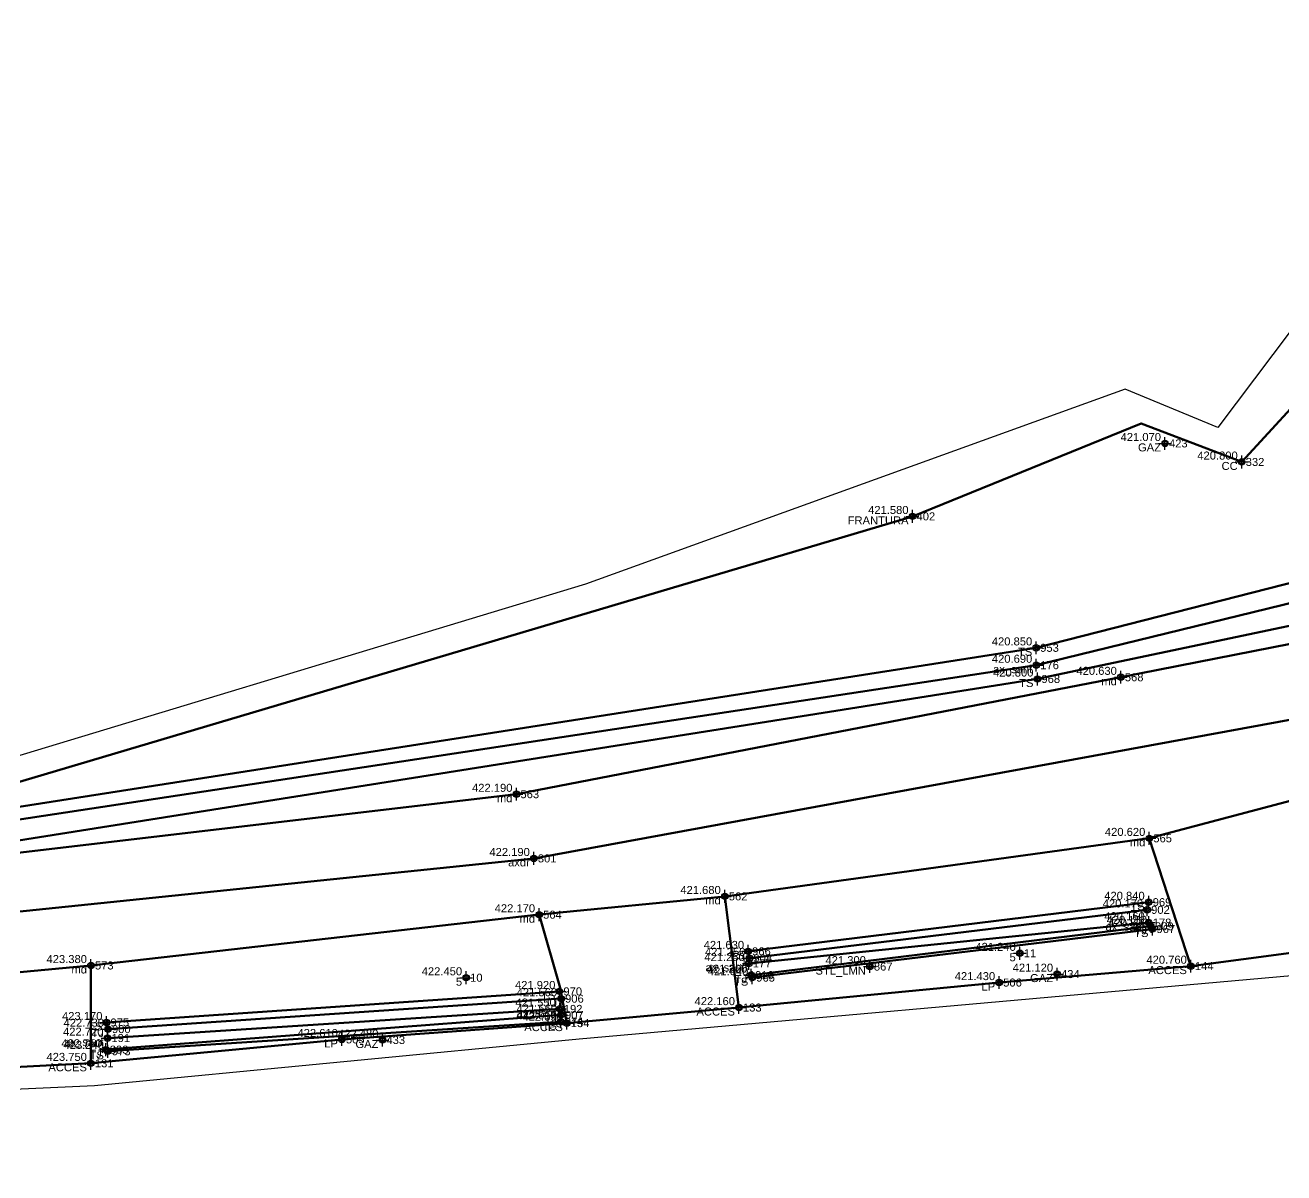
# Model space of a CAD drawing. Extents: x 396921 to 401273, y 555385 to 556691.
# Drawn here: x 397191.12 to 397230.44, y 556647.94 to 556683.78 of the extents above; entities that cross this region are included whole.
import ezdxf
from ezdxf.enums import TextEntityAlignment as Align

# ---------------------------------------------------------------- set-up
doc = ezdxf.new("R2010")
doc.units = 0
doc.header["$PDMODE"] = 34
doc.header["$PDSIZE"] = 0.2
for name, color, linetype in [('Boundary', 30, 'Continuous'), ('TOPO_CERC', 1, 'Continuous'), ('TOPO_CODE', 7, 'Continuous'), ('TOPO_ELEVATION', 7, 'Continuous'), ('TOPO_POINT_ID', 7, 'Continuous'), ('TOPO_POINTS', 7, 'Continuous'), ('TOPO_SYMBOL', 1, 'Continuous')]:
    doc.layers.add(name, color=color, linetype=linetype)
doc.layers.add('RO-LINES-LIN', color=7, linetype='Continuous', lineweight=25)
doc.styles.get("Standard").update_dxf_attribs({"font": 'arial.ttf'})

# ---------------------------------------------------------------- blocks, each defined once
blk = doc.blocks.new('PUNCTOPO')
at = {"layer": 'TOPO_CERC'}
blk.add_circle((0, 0), 0.25, dxfattribs=at)
at = {"layer": 'TOPO_SYMBOL'}
blk.add_point((0, 0), dxfattribs=at)

msp = doc.modelspace()

# ---------------------------------------------------------------- linework, layer by layer
at = {"layer": 'Boundary'}
for points in [[(397390.399, 556632.578), (397356.519, 556643.552), (397324.524, 556655.064), (397305.356, 556659.811), (397263.768, 556669.917), (397237.952, 556675.441), (397232.415, 556676.579), (397228.374, 556671.221), (397225.482, 556672.412), (397208.629, 556666.324), (397187.514, 556659.938), (397167.587, 556660.448), (397154.639, 556662.361), (397146.898, 556663.891), (397123.352, 556667.975), (397116.249, 556669.421), (397110.095, 556670.414), (397098.96, 556673.16), (397088.794, 556674.922), (397085.063, 556676.265)], [(397080.832, 556667.663), (397091.479, 556665.646), (397097.806, 556664.354), (397105.684, 556662.23), (397116.771, 556659.93), (397125.889, 556658.424), (397136.922, 556655.441), (397143.96, 556653.593), (397148.975, 556652.289), (397161.339, 556649.919), (397165.412, 556649.78), (397187.334, 556650.397), (397193.286, 556650.672), (397208.428, 556652.125), (397214.406, 556652.655), (397230.791, 556654.117)]]:
    msp.add_lwpolyline(points, dxfattribs=at)
at = {"layer": 'RO-LINES-LIN', "lineweight": 50}
for points in [[(397422.389, 556612.098, 403.37), (397362.233, 556633.672, 407.49), (397323.4, 556647.15, 410.92), (397301.82, 556652.167, 412.53), (397288.032, 556655.693, 413.73), (397275.785, 556658.077, 414.92), (397251.177, 556662.586, 417.88), (397244.36, 556663.188, 418.67), (397232.668, 556662.459, 419.94), (397207.011, 556657.761, 422.19), (397187.117, 556655.703, 423.93), (397149.289, 556657.998, 427.68), (397124.293, 556663.588, 429.58), (397086.569, 556671.417, 432.33), (397058.919, 556672.151, 434.85), (397051.505, 556671.579, 435.43), (397026.182, 556669.28, 437.08), (396989.486, 556677.616, 438.9), (396979.834, 556678.246, 439.48), (396949.033, 556683.784, 440.81)], [(397234.062, 556675.522, 420.39), (397229.12, 556670.143, 420.8)], [(397086.365, 556673.234, 432.34), (397093.281, 556672.104, 431.65), (397099.091, 556670.676, 431.27), (397116.32, 556667.023, 430.04), (397121.515, 556665.852, 429.74), (397149.214, 556660.275, 427.74), (397155.085, 556658.902, 427.18), (397187.257, 556657.509, 423.91), (397206.468, 556659.766, 422.19), (397225.345, 556663.419, 420.63), (397232.44, 556664.817, 420), (397238.234, 556666.087, 419.41), (397244.082, 556665.437, 418.76), (397253.348, 556664.962, 417.67), (397260.555, 556663.39, 416.8), (397271.549, 556661.259, 415.44), (397274.129, 556661.608, 415.08), (397275.161, 556665.656, 415.07)], [(397229.12, 556670.143, 420.8), (397225.975, 556671.344, 421.037), (397218.839, 556668.443, 421.58), (397187.394, 556659.103, 423.97), (397179.948, 556659.403, 424.7), (397169.122, 556659.857, 425.91), (397155.322, 556661.443, 427.49)], [(397232.803, 556660.136, 420), (397226.234, 556658.389, 420.62), (397212.974, 556656.575, 421.68), (397207.175, 556656.004, 422.17), (397193.178, 556654.417, 423.38), (397187.087, 556653.84, 423.94), (397165.416, 556653.916, 426.03), (397161.484, 556654.268, 426.46), (397155.333, 556655.138, 427.05), (397149.428, 556656.075, 427.66), (397144.549, 556657.212, 428.07), (397130.489, 556660.645, 429.15), (397126.26, 556661.548, 429.44), (397113.696, 556664.412, 430.25), (397108.771, 556665.4, 430.64), (397103.953, 556666.674, 430.97), (397086.411, 556669.988, 432.31)], [(397155.28, 556660.449, 427.22), (397187.399, 556658.818, 423.86), (397222.702, 556664.338, 420.85), (397238.148, 556668.278, 419.45), (397254.369, 556666.675, 417.62)], [(397155.184, 556659.815, 426.95), (397187.37, 556658.437, 423.65), (397222.704, 556663.796, 420.69), (397238.089, 556667.553, 419.24), (397254.162, 556666.087, 417.47)], [(397253.957, 556665.579, 417.58), (397238.18, 556666.618, 419.41), (397222.74, 556663.365, 420.8), (397187.232, 556657.74, 423.86), (397155.008, 556659.142, 427.16)], [(397232.803, 556660.136, 420), (397232.468, 556655.047, 420.55), (397227.532, 556654.397, 420.76), (397226.234, 556658.389, 420.62)], [(397212.974, 556656.575, 421.68), (397213.418, 556653.103, 422.16), (397208.041, 556652.617, 422.09), (397207.83, 556653.715, 422.116), (397207.175, 556656.004, 422.17)], [(397213.703, 556654.859, 421.63), (397226.214, 556656.394, 420.84)], [(397226.166, 556656.154, 420.17), (397213.744, 556654.644, 421.25)], [(397213.723, 556654.48, 421.25), (397226.215, 556655.756, 420.16)], [(397213.798, 556654.116, 421.26), (397226.287, 556655.64, 420.15)], [(397226.333, 556655.556, 420.8), (397213.834, 556654.038, 421.64)], [(397193.178, 556654.417, 423.38), (397193.177, 556651.362, 423.75), (397187.004, 556651.047, 423.96), (397187.087, 556653.84, 423.94)], [(397227.532, 556654.397, 420.76), (397221.545, 556653.884, 421.43), (397213.418, 556653.103, 422.16)], [(397193.662, 556652.637, 423.17), (397207.809, 556653.608, 421.92)], [(397193.71, 556652.43, 422.73), (397207.862, 556653.381, 421.56)], [(397193.694, 556652.15, 422.72), (397207.822, 556653.06, 421.55)], [(397208.041, 556652.617, 422.09), (397201.016, 556652.108, 422.61), (397193.177, 556651.362, 423.75)], [(397207.86, 556652.873, 421.56), (397193.641, 556651.788, 422.75)], [(397207.853, 556652.659, 422.01), (397193.707, 556651.737, 423.24)]]:
    msp.add_polyline3d(points, dxfattribs=at)

# ---------------------------------------------------------------- block references
at = {"layer": 'TOPO_POINTS'}
ref = msp.add_blockref('PUNCTOPO', (397226.724, 556670.722, 421.07), dxfattribs=dict(at, xscale=0.25, yscale=0.25, zscale=0.25))
ref.add_attrib('POINT', '423', dxfattribs={"layer": 'TOPO_POINT_ID', "height": 0.25}).set_placement((397226.849, 556670.722, 421.07), align=Align.MIDDLE_LEFT)
ref.add_attrib('ELEVATION', '421.070', dxfattribs={"layer": 'TOPO_ELEVATION', "height": 0.25}).set_placement((397226.599, 556670.722, 421.07), align=Align.BOTTOM_RIGHT)
ref.add_attrib('CODE', 'GAZ', dxfattribs={"layer": 'TOPO_CODE', "height": 0.25}).set_placement((397226.599, 556670.722, 421.07), align=Align.TOP_RIGHT)
ref = msp.add_blockref('PUNCTOPO', (397229.12, 556670.143, 420.8), dxfattribs=dict(at, xscale=0.25, yscale=0.25, zscale=0.25))
ref.add_attrib('POINT', '332', dxfattribs={"layer": 'TOPO_POINT_ID', "height": 0.25}).set_placement((397229.245, 556670.143, 420.8), align=Align.MIDDLE_LEFT)
ref.add_attrib('ELEVATION', '420.800', dxfattribs={"layer": 'TOPO_ELEVATION', "height": 0.25}).set_placement((397228.995, 556670.143, 420.8), align=Align.BOTTOM_RIGHT)
ref.add_attrib('CODE', 'CC', dxfattribs={"layer": 'TOPO_CODE', "height": 0.25}).set_placement((397228.995, 556670.143, 420.8), align=Align.TOP_RIGHT)
ref = msp.add_blockref('PUNCTOPO', (397218.839, 556668.443, 421.58), dxfattribs=dict(at, xscale=0.25, yscale=0.25, zscale=0.25))
ref.add_attrib('POINT', '402', dxfattribs={"layer": 'TOPO_POINT_ID', "height": 0.25}).set_placement((397218.964, 556668.443, 421.58), align=Align.MIDDLE_LEFT)
ref.add_attrib('ELEVATION', '421.580', dxfattribs={"layer": 'TOPO_ELEVATION', "height": 0.25}).set_placement((397218.714, 556668.443, 421.58), align=Align.BOTTOM_RIGHT)
ref.add_attrib('CODE', 'FRANTURA', dxfattribs={"layer": 'TOPO_CODE', "height": 0.25}).set_placement((397218.714, 556668.443, 421.58), align=Align.TOP_RIGHT)
ref = msp.add_blockref('PUNCTOPO', (397222.702, 556664.338, 420.85), dxfattribs=dict(at, xscale=0.25, yscale=0.25, zscale=0.25))
ref.add_attrib('POINT', '953', dxfattribs={"layer": 'TOPO_POINT_ID', "height": 0.25}).set_placement((397222.827, 556664.338, 420.85), align=Align.MIDDLE_LEFT)
ref.add_attrib('ELEVATION', '420.850', dxfattribs={"layer": 'TOPO_ELEVATION', "height": 0.25}).set_placement((397222.577, 556664.338, 420.85), align=Align.BOTTOM_RIGHT)
ref.add_attrib('CODE', 'TS', dxfattribs={"layer": 'TOPO_CODE', "height": 0.25}).set_placement((397222.577, 556664.338, 420.85), align=Align.TOP_RIGHT)
ref = msp.add_blockref('PUNCTOPO', (397222.704, 556663.796, 420.69), dxfattribs=dict(at, xscale=0.25, yscale=0.25, zscale=0.25))
ref.add_attrib('POINT', '176', dxfattribs={"layer": 'TOPO_POINT_ID', "height": 0.25}).set_placement((397222.829, 556663.796, 420.69), align=Align.MIDDLE_LEFT)
ref.add_attrib('ELEVATION', '420.690', dxfattribs={"layer": 'TOPO_ELEVATION', "height": 0.25}).set_placement((397222.579, 556663.796, 420.69), align=Align.BOTTOM_RIGHT)
ref.add_attrib('CODE', 'ax_sant', dxfattribs={"layer": 'TOPO_CODE', "height": 0.25}).set_placement((397222.579, 556663.796, 420.69), align=Align.TOP_RIGHT)
ref = msp.add_blockref('PUNCTOPO', (397222.74, 556663.365, 420.8), dxfattribs=dict(at, xscale=0.25, yscale=0.25, zscale=0.25))
ref.add_attrib('POINT', '968', dxfattribs={"layer": 'TOPO_POINT_ID', "height": 0.25}).set_placement((397222.865, 556663.365, 420.8), align=Align.MIDDLE_LEFT)
ref.add_attrib('ELEVATION', '420.800', dxfattribs={"layer": 'TOPO_ELEVATION', "height": 0.25}).set_placement((397222.615, 556663.365, 420.8), align=Align.BOTTOM_RIGHT)
ref.add_attrib('CODE', 'TS', dxfattribs={"layer": 'TOPO_CODE', "height": 0.25}).set_placement((397222.615, 556663.365, 420.8), align=Align.TOP_RIGHT)
ref = msp.add_blockref('PUNCTOPO', (397225.345, 556663.419, 420.63), dxfattribs=dict(at, xscale=0.25, yscale=0.25, zscale=0.25))
ref.add_attrib('POINT', '568', dxfattribs={"layer": 'TOPO_POINT_ID', "height": 0.25}).set_placement((397225.47, 556663.419, 420.63), align=Align.MIDDLE_LEFT)
ref.add_attrib('ELEVATION', '420.630', dxfattribs={"layer": 'TOPO_ELEVATION', "height": 0.25}).set_placement((397225.22, 556663.419, 420.63), align=Align.BOTTOM_RIGHT)
ref.add_attrib('CODE', 'md', dxfattribs={"layer": 'TOPO_CODE', "height": 0.25}).set_placement((397225.22, 556663.419, 420.63), align=Align.TOP_RIGHT)
ref = msp.add_blockref('PUNCTOPO', (397206.468, 556659.766, 422.19), dxfattribs=dict(at, xscale=0.25, yscale=0.25, zscale=0.25))
ref.add_attrib('POINT', '563', dxfattribs={"layer": 'TOPO_POINT_ID', "height": 0.25}).set_placement((397206.593, 556659.766, 422.19), align=Align.MIDDLE_LEFT)
ref.add_attrib('ELEVATION', '422.190', dxfattribs={"layer": 'TOPO_ELEVATION', "height": 0.25}).set_placement((397206.343, 556659.766, 422.19), align=Align.BOTTOM_RIGHT)
ref.add_attrib('CODE', 'md', dxfattribs={"layer": 'TOPO_CODE', "height": 0.25}).set_placement((397206.343, 556659.766, 422.19), align=Align.TOP_RIGHT)
ref = msp.add_blockref('PUNCTOPO', (397226.234, 556658.389, 420.62), dxfattribs=dict(at, xscale=0.25, yscale=0.25, zscale=0.25))
ref.add_attrib('POINT', '565', dxfattribs={"layer": 'TOPO_POINT_ID', "height": 0.25}).set_placement((397226.359, 556658.389, 420.62), align=Align.MIDDLE_LEFT)
ref.add_attrib('ELEVATION', '420.620', dxfattribs={"layer": 'TOPO_ELEVATION', "height": 0.25}).set_placement((397226.109, 556658.389, 420.62), align=Align.BOTTOM_RIGHT)
ref.add_attrib('CODE', 'md', dxfattribs={"layer": 'TOPO_CODE', "height": 0.25}).set_placement((397226.109, 556658.389, 420.62), align=Align.TOP_RIGHT)
ref = msp.add_blockref('PUNCTOPO', (397207.011, 556657.761, 422.19), dxfattribs=dict(at, xscale=0.25, yscale=0.25, zscale=0.25))
ref.add_attrib('POINT', '301', dxfattribs={"layer": 'TOPO_POINT_ID', "height": 0.25}).set_placement((397207.136, 556657.761, 422.19), align=Align.MIDDLE_LEFT)
ref.add_attrib('ELEVATION', '422.190', dxfattribs={"layer": 'TOPO_ELEVATION', "height": 0.25}).set_placement((397206.886, 556657.761, 422.19), align=Align.BOTTOM_RIGHT)
ref.add_attrib('CODE', 'axdr', dxfattribs={"layer": 'TOPO_CODE', "height": 0.25}).set_placement((397206.886, 556657.761, 422.19), align=Align.TOP_RIGHT)
ref = msp.add_blockref('PUNCTOPO', (397212.974, 556656.575, 421.68), dxfattribs=dict(at, xscale=0.25, yscale=0.25, zscale=0.25))
ref.add_attrib('POINT', '562', dxfattribs={"layer": 'TOPO_POINT_ID', "height": 0.25}).set_placement((397213.099, 556656.575, 421.68), align=Align.MIDDLE_LEFT)
ref.add_attrib('ELEVATION', '421.680', dxfattribs={"layer": 'TOPO_ELEVATION', "height": 0.25}).set_placement((397212.849, 556656.575, 421.68), align=Align.BOTTOM_RIGHT)
ref.add_attrib('CODE', 'md', dxfattribs={"layer": 'TOPO_CODE', "height": 0.25}).set_placement((397212.849, 556656.575, 421.68), align=Align.TOP_RIGHT)
ref = msp.add_blockref('PUNCTOPO', (397226.166, 556656.154, 420.17), dxfattribs=dict(at, xscale=0.25, yscale=0.25, zscale=0.25))
ref.add_attrib('POINT', '902', dxfattribs={"layer": 'TOPO_POINT_ID', "height": 0.25}).set_placement((397226.291, 556656.154, 420.17), align=Align.MIDDLE_LEFT)
ref.add_attrib('ELEVATION', '420.170', dxfattribs={"layer": 'TOPO_ELEVATION', "height": 0.25}).set_placement((397226.041, 556656.154, 420.17), align=Align.BOTTOM_RIGHT)
ref.add_attrib('CODE', 'TJ', dxfattribs={"layer": 'TOPO_CODE', "height": 0.25}).set_placement((397226.041, 556656.154, 420.17), align=Align.TOP_RIGHT)
ref = msp.add_blockref('PUNCTOPO', (397226.214, 556656.394, 420.84), dxfattribs=dict(at, xscale=0.25, yscale=0.25, zscale=0.25))
ref.add_attrib('POINT', '969', dxfattribs={"layer": 'TOPO_POINT_ID', "height": 0.25}).set_placement((397226.339, 556656.394, 420.84), align=Align.MIDDLE_LEFT)
ref.add_attrib('ELEVATION', '420.840', dxfattribs={"layer": 'TOPO_ELEVATION', "height": 0.25}).set_placement((397226.089, 556656.394, 420.84), align=Align.BOTTOM_RIGHT)
ref.add_attrib('CODE', 'TS', dxfattribs={"layer": 'TOPO_CODE', "height": 0.25}).set_placement((397226.089, 556656.394, 420.84), align=Align.TOP_RIGHT)
ref = msp.add_blockref('PUNCTOPO', (397207.175, 556656.004, 422.17), dxfattribs=dict(at, xscale=0.25, yscale=0.25, zscale=0.25))
ref.add_attrib('POINT', '564', dxfattribs={"layer": 'TOPO_POINT_ID', "height": 0.25}).set_placement((397207.3, 556656.004, 422.17), align=Align.MIDDLE_LEFT)
ref.add_attrib('ELEVATION', '422.170', dxfattribs={"layer": 'TOPO_ELEVATION', "height": 0.25}).set_placement((397207.05, 556656.004, 422.17), align=Align.BOTTOM_RIGHT)
ref.add_attrib('CODE', 'md', dxfattribs={"layer": 'TOPO_CODE', "height": 0.25}).set_placement((397207.05, 556656.004, 422.17), align=Align.TOP_RIGHT)
ref = msp.add_blockref('PUNCTOPO', (397226.215, 556655.756, 420.16), dxfattribs=dict(at, xscale=0.25, yscale=0.25, zscale=0.25))
ref.add_attrib('POINT', '178', dxfattribs={"layer": 'TOPO_POINT_ID', "height": 0.25}).set_placement((397226.34, 556655.756, 420.16), align=Align.MIDDLE_LEFT)
ref.add_attrib('ELEVATION', '420.160', dxfattribs={"layer": 'TOPO_ELEVATION', "height": 0.25}).set_placement((397226.09, 556655.756, 420.16), align=Align.BOTTOM_RIGHT)
ref.add_attrib('CODE', 'ax_sant', dxfattribs={"layer": 'TOPO_CODE', "height": 0.25}).set_placement((397226.09, 556655.756, 420.16), align=Align.TOP_RIGHT)
ref = msp.add_blockref('PUNCTOPO', (397226.287, 556655.64, 420.15), dxfattribs=dict(at, xscale=0.25, yscale=0.25, zscale=0.25))
ref.add_attrib('POINT', '909', dxfattribs={"layer": 'TOPO_POINT_ID', "height": 0.25}).set_placement((397226.412, 556655.64, 420.15), align=Align.MIDDLE_LEFT)
ref.add_attrib('ELEVATION', '420.150', dxfattribs={"layer": 'TOPO_ELEVATION', "height": 0.25}).set_placement((397226.162, 556655.64, 420.15), align=Align.BOTTOM_RIGHT)
ref.add_attrib('CODE', 'TJ', dxfattribs={"layer": 'TOPO_CODE', "height": 0.25}).set_placement((397226.162, 556655.64, 420.15), align=Align.TOP_RIGHT)
ref = msp.add_blockref('PUNCTOPO', (397226.333, 556655.556, 420.8), dxfattribs=dict(at, xscale=0.25, yscale=0.25, zscale=0.25))
ref.add_attrib('POINT', '967', dxfattribs={"layer": 'TOPO_POINT_ID', "height": 0.25}).set_placement((397226.458, 556655.556, 420.8), align=Align.MIDDLE_LEFT)
ref.add_attrib('ELEVATION', '420.800', dxfattribs={"layer": 'TOPO_ELEVATION', "height": 0.25}).set_placement((397226.208, 556655.556, 420.8), align=Align.BOTTOM_RIGHT)
ref.add_attrib('CODE', 'TS', dxfattribs={"layer": 'TOPO_CODE', "height": 0.25}).set_placement((397226.208, 556655.556, 420.8), align=Align.TOP_RIGHT)
ref = msp.add_blockref('PUNCTOPO', (397213.703, 556654.859, 421.63), dxfattribs=dict(at, xscale=0.25, yscale=0.25, zscale=0.25))
ref.add_attrib('POINT', '966', dxfattribs={"layer": 'TOPO_POINT_ID', "height": 0.25}).set_placement((397213.828, 556654.859, 421.63), align=Align.MIDDLE_LEFT)
ref.add_attrib('ELEVATION', '421.630', dxfattribs={"layer": 'TOPO_ELEVATION', "height": 0.25}).set_placement((397213.578, 556654.859, 421.63), align=Align.BOTTOM_RIGHT)
ref.add_attrib('CODE', 'TS', dxfattribs={"layer": 'TOPO_CODE', "height": 0.25}).set_placement((397213.578, 556654.859, 421.63), align=Align.TOP_RIGHT)
ref = msp.add_blockref('PUNCTOPO', (397213.744, 556654.644, 421.25), dxfattribs=dict(at, xscale=0.25, yscale=0.25, zscale=0.25))
ref.add_attrib('POINT', '908', dxfattribs={"layer": 'TOPO_POINT_ID', "height": 0.25}).set_placement((397213.869, 556654.644, 421.25), align=Align.MIDDLE_LEFT)
ref.add_attrib('ELEVATION', '421.250', dxfattribs={"layer": 'TOPO_ELEVATION', "height": 0.25}).set_placement((397213.619, 556654.644, 421.25), align=Align.BOTTOM_RIGHT)
ref.add_attrib('CODE', 'TJ', dxfattribs={"layer": 'TOPO_CODE', "height": 0.25}).set_placement((397213.619, 556654.644, 421.25), align=Align.TOP_RIGHT)
ref = msp.add_blockref('PUNCTOPO', (397222.188, 556654.798, 421.24), dxfattribs=dict(at, xscale=0.25, yscale=0.25, zscale=0.25))
ref.add_attrib('POINT', '11', dxfattribs={"layer": 'TOPO_POINT_ID', "height": 0.25}).set_placement((397222.313, 556654.798, 421.24), align=Align.MIDDLE_LEFT)
ref.add_attrib('ELEVATION', '421.240', dxfattribs={"layer": 'TOPO_ELEVATION', "height": 0.25}).set_placement((397222.063, 556654.798, 421.24), align=Align.BOTTOM_RIGHT)
ref.add_attrib('CODE', '5', dxfattribs={"layer": 'TOPO_CODE', "height": 0.25}).set_placement((397222.063, 556654.798, 421.24), align=Align.TOP_RIGHT)
ref = msp.add_blockref('PUNCTOPO', (397193.178, 556654.417, 423.38), dxfattribs=dict(at, xscale=0.25, yscale=0.25, zscale=0.25))
ref.add_attrib('POINT', '573', dxfattribs={"layer": 'TOPO_POINT_ID', "height": 0.25}).set_placement((397193.303, 556654.417, 423.38), align=Align.MIDDLE_LEFT)
ref.add_attrib('ELEVATION', '423.380', dxfattribs={"layer": 'TOPO_ELEVATION', "height": 0.25}).set_placement((397193.053, 556654.417, 423.38), align=Align.BOTTOM_RIGHT)
ref.add_attrib('CODE', 'md', dxfattribs={"layer": 'TOPO_CODE', "height": 0.25}).set_placement((397193.053, 556654.417, 423.38), align=Align.TOP_RIGHT)
ref = msp.add_blockref('PUNCTOPO', (397213.723, 556654.48, 421.25), dxfattribs=dict(at, xscale=0.25, yscale=0.25, zscale=0.25))
ref.add_attrib('POINT', '177', dxfattribs={"layer": 'TOPO_POINT_ID', "height": 0.25}).set_placement((397213.848, 556654.48, 421.25), align=Align.MIDDLE_LEFT)
ref.add_attrib('ELEVATION', '421.250', dxfattribs={"layer": 'TOPO_ELEVATION', "height": 0.25}).set_placement((397213.598, 556654.48, 421.25), align=Align.BOTTOM_RIGHT)
ref.add_attrib('CODE', 'ax_sant', dxfattribs={"layer": 'TOPO_CODE', "height": 0.25}).set_placement((397213.598, 556654.48, 421.25), align=Align.TOP_RIGHT)
ref = msp.add_blockref('PUNCTOPO', (397217.507, 556654.383, 421.3), dxfattribs=dict(at, xscale=0.25, yscale=0.25, zscale=0.25))
ref.add_attrib('POINT', '867', dxfattribs={"layer": 'TOPO_POINT_ID', "height": 0.25}).set_placement((397217.632, 556654.383, 421.3), align=Align.MIDDLE_LEFT)
ref.add_attrib('ELEVATION', '421.300', dxfattribs={"layer": 'TOPO_ELEVATION', "height": 0.25}).set_placement((397217.382, 556654.383, 421.3), align=Align.BOTTOM_RIGHT)
ref.add_attrib('CODE', 'STL_LMN', dxfattribs={"layer": 'TOPO_CODE', "height": 0.25}).set_placement((397217.382, 556654.383, 421.3), align=Align.TOP_RIGHT)
ref = msp.add_blockref('PUNCTOPO', (397223.354, 556654.148, 421.12), dxfattribs=dict(at, xscale=0.25, yscale=0.25, zscale=0.25))
ref.add_attrib('POINT', '434', dxfattribs={"layer": 'TOPO_POINT_ID', "height": 0.25}).set_placement((397223.479, 556654.148, 421.12), align=Align.MIDDLE_LEFT)
ref.add_attrib('ELEVATION', '421.120', dxfattribs={"layer": 'TOPO_ELEVATION', "height": 0.25}).set_placement((397223.229, 556654.148, 421.12), align=Align.BOTTOM_RIGHT)
ref.add_attrib('CODE', 'GAZ', dxfattribs={"layer": 'TOPO_CODE', "height": 0.25}).set_placement((397223.229, 556654.148, 421.12), align=Align.TOP_RIGHT)
ref = msp.add_blockref('PUNCTOPO', (397227.532, 556654.397, 420.76), dxfattribs=dict(at, xscale=0.25, yscale=0.25, zscale=0.25))
ref.add_attrib('POINT', '144', dxfattribs={"layer": 'TOPO_POINT_ID', "height": 0.25}).set_placement((397227.657, 556654.397, 420.76), align=Align.MIDDLE_LEFT)
ref.add_attrib('ELEVATION', '420.760', dxfattribs={"layer": 'TOPO_ELEVATION', "height": 0.25}).set_placement((397227.407, 556654.397, 420.76), align=Align.BOTTOM_RIGHT)
ref.add_attrib('CODE', 'ACCES', dxfattribs={"layer": 'TOPO_CODE', "height": 0.25}).set_placement((397227.407, 556654.397, 420.76), align=Align.TOP_RIGHT)
ref = msp.add_blockref('PUNCTOPO', (397204.896, 556654.035, 422.45), dxfattribs=dict(at, xscale=0.25, yscale=0.25, zscale=0.25))
ref.add_attrib('POINT', '10', dxfattribs={"layer": 'TOPO_POINT_ID', "height": 0.25}).set_placement((397205.021, 556654.035, 422.45), align=Align.MIDDLE_LEFT)
ref.add_attrib('ELEVATION', '422.450', dxfattribs={"layer": 'TOPO_ELEVATION', "height": 0.25}).set_placement((397204.771, 556654.035, 422.45), align=Align.BOTTOM_RIGHT)
ref.add_attrib('CODE', '5', dxfattribs={"layer": 'TOPO_CODE', "height": 0.25}).set_placement((397204.771, 556654.035, 422.45), align=Align.TOP_RIGHT)
ref = msp.add_blockref('PUNCTOPO', (397213.798, 556654.116, 421.26), dxfattribs=dict(at, xscale=0.25, yscale=0.25, zscale=0.25))
ref.add_attrib('POINT', '910', dxfattribs={"layer": 'TOPO_POINT_ID', "height": 0.25}).set_placement((397213.923, 556654.116, 421.26), align=Align.MIDDLE_LEFT)
ref.add_attrib('ELEVATION', '421.260', dxfattribs={"layer": 'TOPO_ELEVATION', "height": 0.25}).set_placement((397213.673, 556654.116, 421.26), align=Align.BOTTOM_RIGHT)
ref.add_attrib('CODE', 'TJ', dxfattribs={"layer": 'TOPO_CODE', "height": 0.25}).set_placement((397213.673, 556654.116, 421.26), align=Align.TOP_RIGHT)
ref = msp.add_blockref('PUNCTOPO', (397213.834, 556654.038, 421.64), dxfattribs=dict(at, xscale=0.25, yscale=0.25, zscale=0.25))
ref.add_attrib('POINT', '965', dxfattribs={"layer": 'TOPO_POINT_ID', "height": 0.25}).set_placement((397213.959, 556654.038, 421.64), align=Align.MIDDLE_LEFT)
ref.add_attrib('ELEVATION', '421.640', dxfattribs={"layer": 'TOPO_ELEVATION', "height": 0.25}).set_placement((397213.709, 556654.038, 421.64), align=Align.BOTTOM_RIGHT)
ref.add_attrib('CODE', 'TS', dxfattribs={"layer": 'TOPO_CODE', "height": 0.25}).set_placement((397213.709, 556654.038, 421.64), align=Align.TOP_RIGHT)
ref = msp.add_blockref('PUNCTOPO', (397221.545, 556653.884, 421.43), dxfattribs=dict(at, xscale=0.25, yscale=0.25, zscale=0.25))
ref.add_attrib('POINT', '506', dxfattribs={"layer": 'TOPO_POINT_ID', "height": 0.25}).set_placement((397221.67, 556653.884, 421.43), align=Align.MIDDLE_LEFT)
ref.add_attrib('ELEVATION', '421.430', dxfattribs={"layer": 'TOPO_ELEVATION', "height": 0.25}).set_placement((397221.42, 556653.884, 421.43), align=Align.BOTTOM_RIGHT)
ref.add_attrib('CODE', 'LP', dxfattribs={"layer": 'TOPO_CODE', "height": 0.25}).set_placement((397221.42, 556653.884, 421.43), align=Align.TOP_RIGHT)
ref = msp.add_blockref('PUNCTOPO', (397207.809, 556653.608, 421.92), dxfattribs=dict(at, xscale=0.25, yscale=0.25, zscale=0.25))
ref.add_attrib('POINT', '970', dxfattribs={"layer": 'TOPO_POINT_ID', "height": 0.25}).set_placement((397207.934, 556653.608, 421.92), align=Align.MIDDLE_LEFT)
ref.add_attrib('ELEVATION', '421.920', dxfattribs={"layer": 'TOPO_ELEVATION', "height": 0.25}).set_placement((397207.684, 556653.608, 421.92), align=Align.BOTTOM_RIGHT)
ref.add_attrib('CODE', 'TS', dxfattribs={"layer": 'TOPO_CODE', "height": 0.25}).set_placement((397207.684, 556653.608, 421.92), align=Align.TOP_RIGHT)
ref = msp.add_blockref('PUNCTOPO', (397207.862, 556653.381, 421.56), dxfattribs=dict(at, xscale=0.25, yscale=0.25, zscale=0.25))
ref.add_attrib('POINT', '906', dxfattribs={"layer": 'TOPO_POINT_ID', "height": 0.25}).set_placement((397207.987, 556653.381, 421.56), align=Align.MIDDLE_LEFT)
ref.add_attrib('ELEVATION', '421.560', dxfattribs={"layer": 'TOPO_ELEVATION', "height": 0.25}).set_placement((397207.737, 556653.381, 421.56), align=Align.BOTTOM_RIGHT)
ref.add_attrib('CODE', 'TJ', dxfattribs={"layer": 'TOPO_CODE', "height": 0.25}).set_placement((397207.737, 556653.381, 421.56), align=Align.TOP_RIGHT)
ref = msp.add_blockref('PUNCTOPO', (397207.822, 556653.06, 421.55), dxfattribs=dict(at, xscale=0.25, yscale=0.25, zscale=0.25))
ref.add_attrib('POINT', '192', dxfattribs={"layer": 'TOPO_POINT_ID', "height": 0.25}).set_placement((397207.947, 556653.06, 421.55), align=Align.MIDDLE_LEFT)
ref.add_attrib('ELEVATION', '421.550', dxfattribs={"layer": 'TOPO_ELEVATION', "height": 0.25}).set_placement((397207.697, 556653.06, 421.55), align=Align.BOTTOM_RIGHT)
ref.add_attrib('CODE', 'ax_sant', dxfattribs={"layer": 'TOPO_CODE', "height": 0.25}).set_placement((397207.697, 556653.06, 421.55), align=Align.TOP_RIGHT)
ref = msp.add_blockref('PUNCTOPO', (397213.418, 556653.103, 422.16), dxfattribs=dict(at, xscale=0.25, yscale=0.25, zscale=0.25))
ref.add_attrib('POINT', '133', dxfattribs={"layer": 'TOPO_POINT_ID', "height": 0.25}).set_placement((397213.543, 556653.103, 422.16), align=Align.MIDDLE_LEFT)
ref.add_attrib('ELEVATION', '422.160', dxfattribs={"layer": 'TOPO_ELEVATION', "height": 0.25}).set_placement((397213.293, 556653.103, 422.16), align=Align.BOTTOM_RIGHT)
ref.add_attrib('CODE', 'ACCES', dxfattribs={"layer": 'TOPO_CODE', "height": 0.25}).set_placement((397213.293, 556653.103, 422.16), align=Align.TOP_RIGHT)
ref = msp.add_blockref('PUNCTOPO', (397193.662, 556652.637, 423.17), dxfattribs=dict(at, xscale=0.25, yscale=0.25, zscale=0.25))
ref.add_attrib('POINT', '975', dxfattribs={"layer": 'TOPO_POINT_ID', "height": 0.25}).set_placement((397193.787, 556652.637, 423.17), align=Align.MIDDLE_LEFT)
ref.add_attrib('ELEVATION', '423.170', dxfattribs={"layer": 'TOPO_ELEVATION', "height": 0.25}).set_placement((397193.537, 556652.637, 423.17), align=Align.BOTTOM_RIGHT)
ref.add_attrib('CODE', 'TS', dxfattribs={"layer": 'TOPO_CODE', "height": 0.25}).set_placement((397193.537, 556652.637, 423.17), align=Align.TOP_RIGHT)
ref = msp.add_blockref('PUNCTOPO', (397207.853, 556652.659, 422.01), dxfattribs=dict(at, xscale=0.25, yscale=0.25, zscale=0.25))
ref.add_attrib('POINT', '974', dxfattribs={"layer": 'TOPO_POINT_ID', "height": 0.25}).set_placement((397207.978, 556652.659, 422.01), align=Align.MIDDLE_LEFT)
ref.add_attrib('ELEVATION', '422.010', dxfattribs={"layer": 'TOPO_ELEVATION', "height": 0.25}).set_placement((397207.728, 556652.659, 422.01), align=Align.BOTTOM_RIGHT)
ref.add_attrib('CODE', 'TS', dxfattribs={"layer": 'TOPO_CODE', "height": 0.25}).set_placement((397207.728, 556652.659, 422.01), align=Align.TOP_RIGHT)
ref = msp.add_blockref('PUNCTOPO', (397207.86, 556652.873, 421.56), dxfattribs=dict(at, xscale=0.25, yscale=0.25, zscale=0.25))
ref.add_attrib('POINT', '907', dxfattribs={"layer": 'TOPO_POINT_ID', "height": 0.25}).set_placement((397207.985, 556652.873, 421.56), align=Align.MIDDLE_LEFT)
ref.add_attrib('ELEVATION', '421.560', dxfattribs={"layer": 'TOPO_ELEVATION', "height": 0.25}).set_placement((397207.735, 556652.873, 421.56), align=Align.BOTTOM_RIGHT)
ref.add_attrib('CODE', 'TJ', dxfattribs={"layer": 'TOPO_CODE', "height": 0.25}).set_placement((397207.735, 556652.873, 421.56), align=Align.TOP_RIGHT)
ref = msp.add_blockref('PUNCTOPO', (397208.041, 556652.617, 422.09), dxfattribs=dict(at, xscale=0.25, yscale=0.25, zscale=0.25))
ref.add_attrib('POINT', '134', dxfattribs={"layer": 'TOPO_POINT_ID', "height": 0.25}).set_placement((397208.166, 556652.617, 422.09), align=Align.MIDDLE_LEFT)
ref.add_attrib('ELEVATION', '422.090', dxfattribs={"layer": 'TOPO_ELEVATION', "height": 0.25}).set_placement((397207.916, 556652.617, 422.09), align=Align.BOTTOM_RIGHT)
ref.add_attrib('CODE', 'ACCES', dxfattribs={"layer": 'TOPO_CODE', "height": 0.25}).set_placement((397207.916, 556652.617, 422.09), align=Align.TOP_RIGHT)
ref = msp.add_blockref('PUNCTOPO', (397193.71, 556652.43, 422.73), dxfattribs=dict(at, xscale=0.25, yscale=0.25, zscale=0.25))
ref.add_attrib('POINT', '900', dxfattribs={"layer": 'TOPO_POINT_ID', "height": 0.25}).set_placement((397193.835, 556652.43, 422.73), align=Align.MIDDLE_LEFT)
ref.add_attrib('ELEVATION', '422.730', dxfattribs={"layer": 'TOPO_ELEVATION', "height": 0.25}).set_placement((397193.585, 556652.43, 422.73), align=Align.BOTTOM_RIGHT)
ref.add_attrib('CODE', 'TJ', dxfattribs={"layer": 'TOPO_CODE', "height": 0.25}).set_placement((397193.585, 556652.43, 422.73), align=Align.TOP_RIGHT)
ref = msp.add_blockref('PUNCTOPO', (397193.641, 556651.788, 422.75), dxfattribs=dict(at, xscale=0.25, yscale=0.25, zscale=0.25))
ref.add_attrib('POINT', '893', dxfattribs={"layer": 'TOPO_POINT_ID', "height": 0.25}).set_placement((397193.766, 556651.788, 422.75), align=Align.MIDDLE_LEFT)
ref.add_attrib('ELEVATION', '422.750', dxfattribs={"layer": 'TOPO_ELEVATION', "height": 0.25}).set_placement((397193.516, 556651.788, 422.75), align=Align.BOTTOM_RIGHT)
ref.add_attrib('CODE', 'TJ', dxfattribs={"layer": 'TOPO_CODE', "height": 0.25}).set_placement((397193.516, 556651.788, 422.75), align=Align.TOP_RIGHT)
ref = msp.add_blockref('PUNCTOPO', (397193.694, 556652.15, 422.72), dxfattribs=dict(at, xscale=0.25, yscale=0.25, zscale=0.25))
ref.add_attrib('POINT', '191', dxfattribs={"layer": 'TOPO_POINT_ID', "height": 0.25}).set_placement((397193.819, 556652.15, 422.72), align=Align.MIDDLE_LEFT)
ref.add_attrib('ELEVATION', '422.720', dxfattribs={"layer": 'TOPO_ELEVATION', "height": 0.25}).set_placement((397193.569, 556652.15, 422.72), align=Align.BOTTOM_RIGHT)
ref.add_attrib('CODE', 'ax_sant', dxfattribs={"layer": 'TOPO_CODE', "height": 0.25}).set_placement((397193.569, 556652.15, 422.72), align=Align.TOP_RIGHT)
ref = msp.add_blockref('PUNCTOPO', (397201.016, 556652.108, 422.61), dxfattribs=dict(at, xscale=0.25, yscale=0.25, zscale=0.25))
ref.add_attrib('POINT', '505', dxfattribs={"layer": 'TOPO_POINT_ID', "height": 0.25}).set_placement((397201.141, 556652.108, 422.61), align=Align.MIDDLE_LEFT)
ref.add_attrib('ELEVATION', '422.610', dxfattribs={"layer": 'TOPO_ELEVATION', "height": 0.25}).set_placement((397200.891, 556652.108, 422.61), align=Align.BOTTOM_RIGHT)
ref.add_attrib('CODE', 'LP', dxfattribs={"layer": 'TOPO_CODE', "height": 0.25}).set_placement((397200.891, 556652.108, 422.61), align=Align.TOP_RIGHT)
ref = msp.add_blockref('PUNCTOPO', (397202.282, 556652.089, 422.48), dxfattribs=dict(at, xscale=0.25, yscale=0.25, zscale=0.25))
ref.add_attrib('POINT', '433', dxfattribs={"layer": 'TOPO_POINT_ID', "height": 0.25}).set_placement((397202.407, 556652.089, 422.48), align=Align.MIDDLE_LEFT)
ref.add_attrib('ELEVATION', '422.480', dxfattribs={"layer": 'TOPO_ELEVATION', "height": 0.25}).set_placement((397202.157, 556652.089, 422.48), align=Align.BOTTOM_RIGHT)
ref.add_attrib('CODE', 'GAZ', dxfattribs={"layer": 'TOPO_CODE', "height": 0.25}).set_placement((397202.157, 556652.089, 422.48), align=Align.TOP_RIGHT)
ref = msp.add_blockref('PUNCTOPO', (397193.707, 556651.737, 423.24), dxfattribs=dict(at, xscale=0.25, yscale=0.25, zscale=0.25))
ref.add_attrib('POINT', '973', dxfattribs={"layer": 'TOPO_POINT_ID', "height": 0.25}).set_placement((397193.832, 556651.737, 423.24), align=Align.MIDDLE_LEFT)
ref.add_attrib('ELEVATION', '423.240', dxfattribs={"layer": 'TOPO_ELEVATION', "height": 0.25}).set_placement((397193.582, 556651.737, 423.24), align=Align.BOTTOM_RIGHT)
ref.add_attrib('CODE', 'TS', dxfattribs={"layer": 'TOPO_CODE', "height": 0.25}).set_placement((397193.582, 556651.737, 423.24), align=Align.TOP_RIGHT)
ref = msp.add_blockref('PUNCTOPO', (397193.177, 556651.362, 423.75), dxfattribs=dict(at, xscale=0.25, yscale=0.25, zscale=0.25))
ref.add_attrib('POINT', '131', dxfattribs={"layer": 'TOPO_POINT_ID', "height": 0.25}).set_placement((397193.302, 556651.362, 423.75), align=Align.MIDDLE_LEFT)
ref.add_attrib('ELEVATION', '423.750', dxfattribs={"layer": 'TOPO_ELEVATION', "height": 0.25}).set_placement((397193.052, 556651.362, 423.75), align=Align.BOTTOM_RIGHT)
ref.add_attrib('CODE', 'ACCES', dxfattribs={"layer": 'TOPO_CODE', "height": 0.25}).set_placement((397193.052, 556651.362, 423.75), align=Align.TOP_RIGHT)

doc.saveas('drawing.dxf')
